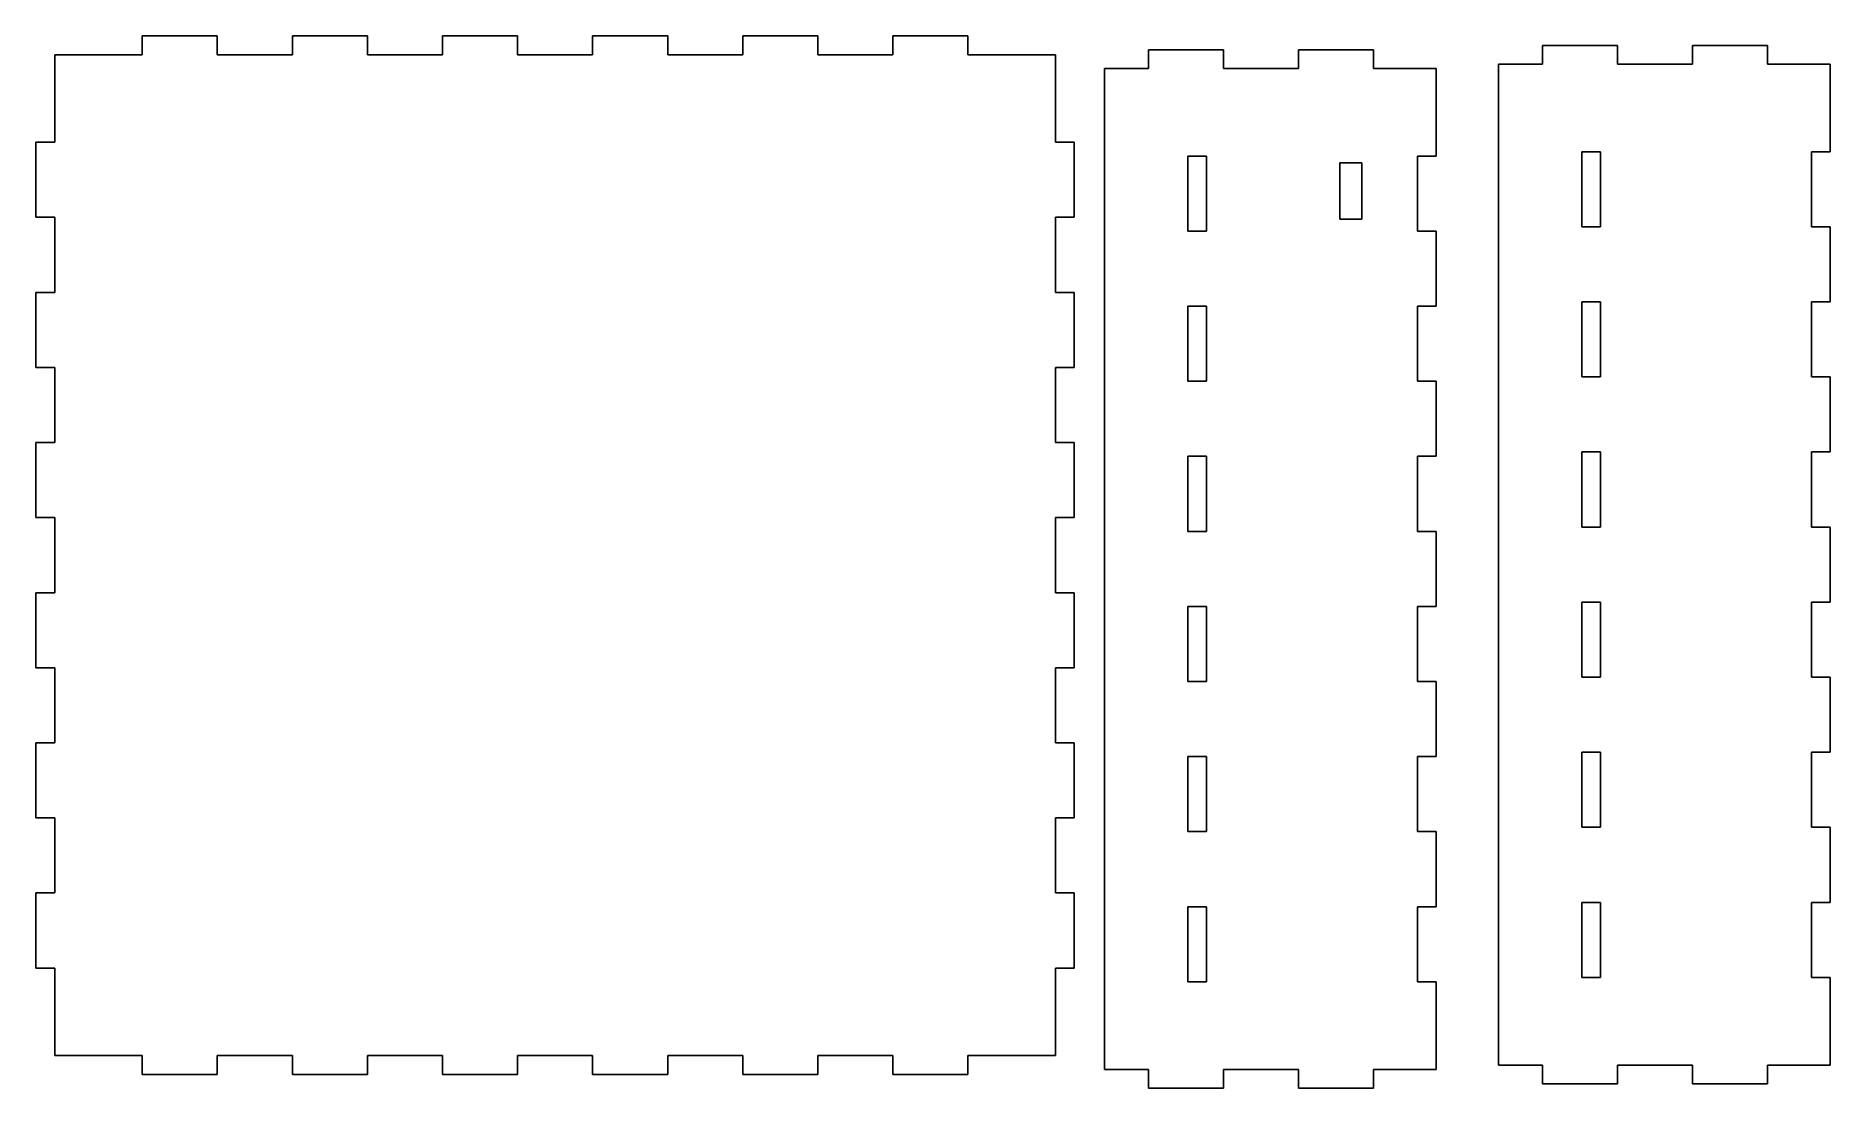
# Model space of a CAD drawing. Header units: millimetres. Extents: x 10 to 297, y 16 to 184.
import ezdxf

# ---------------------------------------------------------------- set-up
doc = ezdxf.new("R2010")
doc.units = ezdxf.units.MM
doc.layers.add('DEFAULT', color=179, linetype='Continuous')

msp = doc.modelspace()

# ---------------------------------------------------------------- linework, layer by layer
at = {"layer": 'DEFAULT', "color": 1}
for p, q in [((38.84, 183.7), (26.84, 183.7)), ((26.84, 183.7), (26.84, 180.7)), ((38.84, 180.7), (38.84, 183.7)), ((62.84, 183.7), (50.84, 183.7)), ((50.84, 183.7), (50.84, 180.7)), ((62.84, 180.7), (62.84, 183.7)), ((86.84, 183.7), (74.84, 183.7)), ((74.84, 183.7), (74.84, 180.7)), ((86.84, 180.7), (86.84, 183.7)), ((110.84, 183.7), (98.84, 183.7)), ((98.84, 183.7), (98.84, 180.7)), ((110.84, 180.7), (110.84, 183.7)), ((134.84, 183.7), (122.84, 183.7)), ((122.84, 183.7), (122.84, 180.7)), ((134.84, 180.7), (134.84, 183.7)), ((158.84, 183.7), (146.84, 183.7)), ((146.84, 183.7), (146.84, 180.7)), ((158.84, 180.7), (158.84, 183.7)), ((26.84, 180.7), (12.84, 180.7)), ((12.84, 180.7), (12.84, 166.7)), ((50.84, 180.7), (38.84, 180.7)), ((74.84, 180.7), (62.84, 180.7)), ((98.84, 180.7), (86.84, 180.7)), ((122.84, 180.7), (110.84, 180.7)), ((146.84, 180.7), (134.84, 180.7)), ((172.84, 180.7), (158.84, 180.7)), ((172.84, 166.7), (172.84, 180.7)), ((199.68, 181.5), (187.68, 181.5)), ((187.68, 181.5), (187.68, 178.5)), ((199.68, 178.5), (199.68, 181.5)), ((223.68, 181.5), (211.68, 181.5)), ((211.68, 181.5), (211.68, 178.5)), ((223.68, 178.5), (223.68, 181.5)), ((262.66, 182.19), (250.66, 182.19)), ((250.66, 182.19), (250.66, 179.19)), ((262.66, 179.19), (262.66, 182.19)), ((286.66, 182.19), (274.66, 182.19)), ((274.66, 182.19), (274.66, 179.19)), ((286.66, 179.19), (286.66, 182.19)), ((187.68, 178.5), (180.68, 178.5)), ((180.68, 178.5), (180.68, 18.5)), ((211.68, 178.5), (199.68, 178.5)), ((230.68, 178.5), (223.68, 178.5)), ((233.68, 178.5), (230.68, 178.5)), ((233.68, 164.5), (233.68, 178.5)), ((250.66, 179.19), (243.66, 179.19)), ((243.66, 179.19), (243.66, 19.19)), ((274.66, 179.19), (262.66, 179.19)), ((293.66, 179.19), (286.66, 179.19)), ((296.66, 179.19), (293.66, 179.19)), ((296.66, 165.19), (296.66, 179.19)), ((12.84, 166.7), (9.84, 166.7)), ((9.84, 166.7), (9.84, 154.7)), ((175.84, 166.7), (172.84, 166.7)), ((175.84, 154.7), (175.84, 166.7)), ((196.98, 164.5), (193.98, 164.5)), ((193.98, 164.5), (193.98, 152.5)), ((196.98, 152.5), (196.98, 164.5)), ((230.68, 152.5), (230.68, 164.5)), ((230.68, 164.5), (233.68, 164.5)), ((259.96, 165.19), (256.96, 165.19)), ((256.96, 165.19), (256.96, 153.19)), ((259.96, 153.19), (259.96, 165.19)), ((293.66, 153.19), (293.66, 165.19)), ((293.66, 165.19), (296.66, 165.19)), ((221.79, 163.39), (218.29, 163.39)), ((218.29, 163.39), (218.29, 154.39)), ((221.79, 154.39), (221.79, 163.39)), ((9.84, 154.7), (12.84, 154.7)), ((12.84, 154.7), (12.84, 142.7)), ((172.84, 142.7), (172.84, 154.7)), ((172.84, 154.7), (175.84, 154.7)), ((193.98, 152.5), (196.98, 152.5)), ((218.29, 154.39), (221.79, 154.39)), ((233.68, 152.5), (230.68, 152.5)), ((233.68, 140.5), (233.68, 152.5)), ((256.96, 153.19), (259.96, 153.19)), ((296.66, 153.19), (293.66, 153.19)), ((296.66, 141.19), (296.66, 153.19)), ((12.84, 142.7), (9.84, 142.7)), ((9.84, 142.7), (9.84, 130.7)), ((175.84, 142.7), (172.84, 142.7)), ((175.84, 130.7), (175.84, 142.7)), ((259.96, 141.19), (256.96, 141.19)), ((256.96, 141.19), (256.96, 129.19)), ((259.96, 129.19), (259.96, 141.19)), ((293.66, 129.19), (293.66, 141.19)), ((293.66, 141.19), (296.66, 141.19)), ((196.98, 140.5), (193.98, 140.5)), ((193.98, 140.5), (193.98, 128.5)), ((196.98, 128.5), (196.98, 140.5)), ((230.68, 128.5), (230.68, 140.5)), ((230.68, 140.5), (233.68, 140.5)), ((9.84, 130.7), (12.84, 130.7)), ((12.84, 130.7), (12.84, 118.7)), ((172.84, 118.7), (172.84, 130.7)), ((172.84, 130.7), (175.84, 130.7)), ((256.96, 129.19), (259.96, 129.19)), ((296.66, 129.19), (293.66, 129.19)), ((296.66, 117.19), (296.66, 129.19)), ((193.98, 128.5), (196.98, 128.5)), ((233.68, 128.5), (230.68, 128.5)), ((233.68, 116.5), (233.68, 128.5)), ((12.84, 118.7), (9.84, 118.7)), ((9.84, 118.7), (9.84, 106.7)), ((175.84, 118.7), (172.84, 118.7)), ((175.84, 106.7), (175.84, 118.7)), ((196.98, 116.5), (193.98, 116.5)), ((193.98, 116.5), (193.98, 104.5)), ((196.98, 104.5), (196.98, 116.5)), ((230.68, 104.5), (230.68, 116.5)), ((230.68, 116.5), (233.68, 116.5)), ((259.96, 117.19), (256.96, 117.19)), ((256.96, 117.19), (256.96, 105.19)), ((259.96, 105.19), (259.96, 117.19)), ((293.66, 105.19), (293.66, 117.19)), ((293.66, 117.19), (296.66, 117.19)), ((9.84, 106.7), (12.84, 106.7)), ((12.84, 106.7), (12.84, 94.7)), ((172.84, 94.7), (172.84, 106.7)), ((172.84, 106.7), (175.84, 106.7)), ((193.98, 104.5), (196.98, 104.5)), ((233.68, 104.5), (230.68, 104.5)), ((233.68, 92.5), (233.68, 104.5)), ((256.96, 105.19), (259.96, 105.19)), ((296.66, 105.19), (293.66, 105.19)), ((296.66, 93.19), (296.66, 105.19)), ((12.84, 94.7), (9.84, 94.7)), ((9.84, 94.7), (9.84, 82.7)), ((175.84, 94.7), (172.84, 94.7)), ((175.84, 82.7), (175.84, 94.7)), ((196.98, 92.5), (193.98, 92.5)), ((193.98, 92.5), (193.98, 80.5)), ((196.98, 80.5), (196.98, 92.5)), ((230.68, 80.5), (230.68, 92.5)), ((230.68, 92.5), (233.68, 92.5)), ((259.96, 93.19), (256.96, 93.19)), ((256.96, 93.19), (256.96, 81.19)), ((259.96, 81.19), (259.96, 93.19)), ((293.66, 81.19), (293.66, 93.19)), ((293.66, 93.19), (296.66, 93.19)), ((9.84, 82.7), (12.84, 82.7)), ((12.84, 82.7), (12.84, 70.7)), ((172.84, 70.7), (172.84, 82.7)), ((172.84, 82.7), (175.84, 82.7)), ((193.98, 80.5), (196.98, 80.5)), ((233.68, 80.5), (230.68, 80.5)), ((233.68, 68.5), (233.68, 80.5)), ((256.96, 81.19), (259.96, 81.19)), ((296.66, 81.19), (293.66, 81.19)), ((296.66, 69.19), (296.66, 81.19)), ((12.84, 70.7), (9.84, 70.7)), ((9.84, 70.7), (9.84, 58.7)), ((175.84, 70.7), (172.84, 70.7)), ((175.84, 58.7), (175.84, 70.7)), ((259.96, 69.19), (256.96, 69.19)), ((256.96, 69.19), (256.96, 57.19)), ((259.96, 57.19), (259.96, 69.19)), ((293.66, 57.19), (293.66, 69.19)), ((293.66, 69.19), (296.66, 69.19)), ((196.98, 68.5), (193.98, 68.5)), ((193.98, 68.5), (193.98, 56.5)), ((196.98, 56.5), (196.98, 68.5)), ((230.68, 56.5), (230.68, 68.5)), ((230.68, 68.5), (233.68, 68.5)), ((9.84, 58.7), (12.84, 58.7)), ((12.84, 58.7), (12.84, 46.7)), ((172.84, 46.7), (172.84, 58.7)), ((172.84, 58.7), (175.84, 58.7)), ((193.98, 56.5), (196.98, 56.5)), ((233.68, 56.5), (230.68, 56.5)), ((233.68, 44.5), (233.68, 56.5)), ((256.96, 57.19), (259.96, 57.19)), ((296.66, 57.19), (293.66, 57.19)), ((296.66, 45.19), (296.66, 57.19)), ((12.84, 46.7), (9.84, 46.7)), ((9.84, 46.7), (9.84, 34.7)), ((175.84, 46.7), (172.84, 46.7)), ((175.84, 34.7), (175.84, 46.7)), ((196.98, 44.5), (193.98, 44.5)), ((193.98, 44.5), (193.98, 32.5)), ((196.98, 32.5), (196.98, 44.5)), ((230.68, 44.5), (233.68, 44.5)), ((230.68, 32.5), (230.68, 44.5)), ((259.96, 45.19), (256.96, 45.19)), ((256.96, 45.19), (256.96, 33.19)), ((259.96, 33.19), (259.96, 45.19)), ((293.66, 45.19), (296.66, 45.19)), ((293.66, 33.19), (293.66, 45.19)), ((9.84, 34.7), (12.84, 34.7)), ((12.84, 34.7), (12.84, 20.7)), ((172.84, 20.7), (172.84, 34.7)), ((172.84, 34.7), (175.84, 34.7)), ((193.98, 32.5), (196.98, 32.5)), ((233.68, 32.5), (230.68, 32.5)), ((233.68, 18.5), (233.68, 32.5)), ((256.96, 33.19), (259.96, 33.19)), ((296.66, 33.19), (293.66, 33.19)), ((296.66, 19.19), (296.66, 33.19)), ((12.84, 20.7), (26.84, 20.7)), ((26.84, 20.7), (26.84, 17.7)), ((38.84, 17.7), (38.84, 20.7)), ((38.84, 20.7), (50.84, 20.7)), ((50.84, 20.7), (50.84, 17.7)), ((62.84, 17.7), (62.84, 20.7)), ((62.84, 20.7), (74.84, 20.7)), ((74.84, 20.7), (74.84, 17.7)), ((86.84, 17.7), (86.84, 20.7)), ((86.84, 20.7), (98.84, 20.7)), ((98.84, 20.7), (98.84, 17.7)), ((110.84, 17.7), (110.84, 20.7)), ((110.84, 20.7), (122.84, 20.7)), ((122.84, 20.7), (122.84, 17.7)), ((134.84, 17.7), (134.84, 20.7)), ((134.84, 20.7), (146.84, 20.7)), ((146.84, 20.7), (146.84, 17.7)), ((158.84, 17.7), (158.84, 20.7)), ((158.84, 20.7), (172.84, 20.7)), ((26.84, 17.7), (38.84, 17.7)), ((50.84, 17.7), (62.84, 17.7)), ((74.84, 17.7), (86.84, 17.7)), ((98.84, 17.7), (110.84, 17.7)), ((122.84, 17.7), (134.84, 17.7)), ((146.84, 17.7), (158.84, 17.7)), ((180.68, 18.5), (187.68, 18.5)), ((187.68, 18.5), (187.68, 15.5)), ((199.68, 15.5), (199.68, 18.5)), ((199.68, 18.5), (211.68, 18.5)), ((211.68, 18.5), (211.68, 15.5)), ((223.68, 15.5), (223.68, 18.5)), ((223.68, 18.5), (230.68, 18.5)), ((230.68, 18.5), (233.68, 18.5)), ((243.66, 19.19), (250.66, 19.19)), ((250.66, 19.19), (250.66, 16.19)), ((262.66, 16.19), (262.66, 19.19)), ((262.66, 19.19), (274.66, 19.19)), ((274.66, 19.19), (274.66, 16.19)), ((286.66, 16.19), (286.66, 19.19)), ((286.66, 19.19), (293.66, 19.19)), ((293.66, 19.19), (296.66, 19.19)), ((187.68, 15.5), (199.68, 15.5)), ((211.68, 15.5), (223.68, 15.5)), ((250.66, 16.19), (262.66, 16.19)), ((274.66, 16.19), (286.66, 16.19))]:
    msp.add_line(p, q, dxfattribs=at)

doc.saveas('drawing.dxf')
